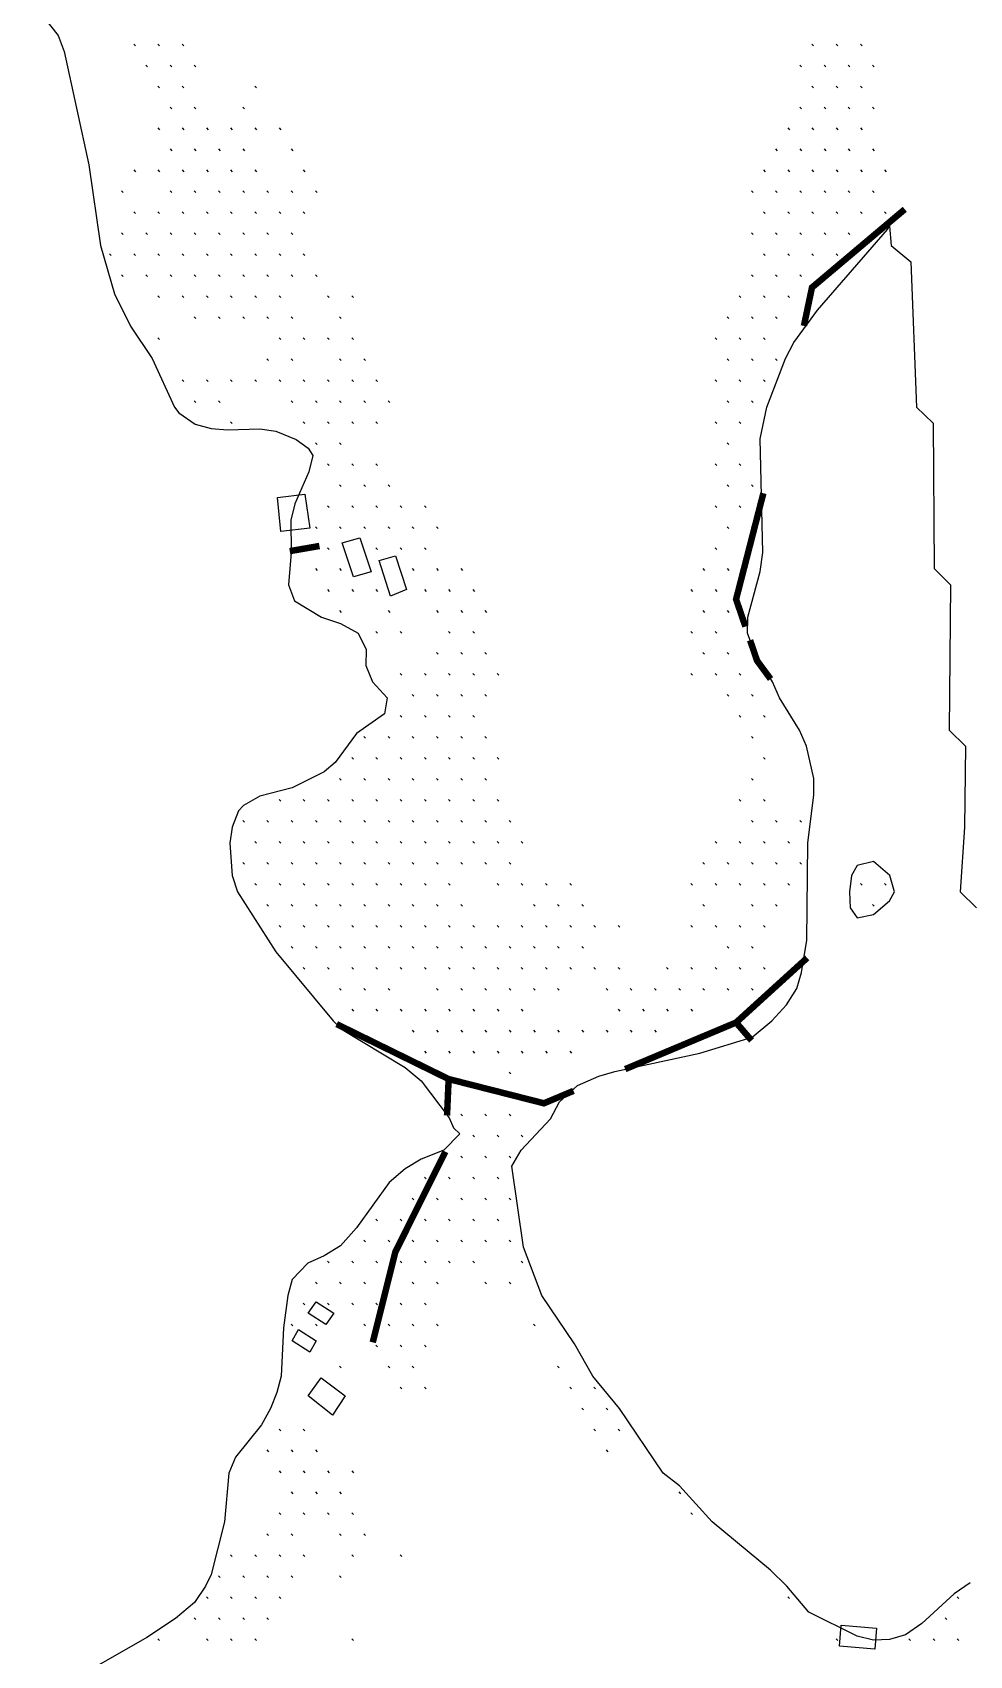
# Model space of a CAD drawing. Header units: millimetres. Extents: x -1 to 1201, y -1 to 901.
# Drawn here: x 320 to 436.1, y 532 to 733 of the extents above; entities that cross this region are included whole.
import ezdxf

# ---------------------------------------------------------------- set-up
doc = ezdxf.new("R2010")
doc.units = ezdxf.units.MM
doc.layers.add('ETCH', color=7, linetype='CONTINUOUS')
doc.layers.add('SCORE', color=5, linetype='CONTINUOUS')

msp = doc.modelspace()

# ---------------------------------------------------------------- linework, layer by layer
at = {"layer": 'ETCH'}
for points in [[(332.569, 731.527), (332.782, 731.315)], [(335.569, 731.527), (335.782, 731.315)], [(338.569, 731.527), (338.782, 731.315)], [(416.569, 731.527), (416.782, 731.315)], [(419.569, 731.527), (419.782, 731.315)], [(422.569, 731.527), (422.782, 731.315)], [(334.069, 728.929), (334.282, 728.717)], [(337.069, 728.929), (337.282, 728.717)], [(340.069, 728.929), (340.282, 728.717)], [(415.069, 728.929), (415.282, 728.717)], [(418.069, 728.929), (418.282, 728.717)], [(421.069, 728.929), (421.282, 728.717)], [(424.069, 728.929), (424.282, 728.717)], [(335.569, 726.331), (335.782, 726.119)], [(338.569, 726.331), (338.782, 726.119)], [(347.569, 726.331), (347.782, 726.119)], [(416.569, 726.331), (416.782, 726.119)], [(419.569, 726.331), (419.782, 726.119)], [(422.569, 726.331), (422.782, 726.119)], [(337.069, 723.733), (337.282, 723.521)], [(340.069, 723.733), (340.282, 723.521)], [(346.069, 723.733), (346.282, 723.521)], [(415.069, 723.733), (415.282, 723.521)], [(418.069, 723.733), (418.282, 723.521)], [(421.069, 723.733), (421.282, 723.521)], [(424.069, 723.733), (424.282, 723.521)], [(335.569, 721.135), (335.782, 720.923)], [(338.569, 721.135), (338.782, 720.923)], [(341.569, 721.135), (341.782, 720.923)], [(344.569, 721.135), (344.782, 720.923)], [(347.569, 721.135), (347.782, 720.923)], [(350.569, 721.135), (350.782, 720.923)], [(413.569, 721.135), (413.782, 720.923)], [(416.569, 721.135), (416.782, 720.923)], [(419.569, 721.135), (419.782, 720.923)], [(422.569, 721.135), (422.782, 720.923)], [(337.069, 718.537), (337.282, 718.325)], [(340.069, 718.537), (340.282, 718.325)], [(343.069, 718.537), (343.282, 718.325)], [(346.069, 718.537), (346.282, 718.325)], [(352.069, 718.537), (352.282, 718.325)], [(412.069, 718.537), (412.282, 718.325)], [(415.069, 718.537), (415.282, 718.325)], [(418.069, 718.537), (418.282, 718.325)], [(421.069, 718.537), (421.282, 718.325)], [(424.069, 718.537), (424.282, 718.325)], [(332.569, 715.939), (332.782, 715.727)], [(335.569, 715.939), (335.782, 715.727)], [(338.569, 715.939), (338.782, 715.727)], [(341.569, 715.939), (341.782, 715.727)], [(344.569, 715.939), (344.782, 715.727)], [(347.569, 715.939), (347.782, 715.727)], [(353.569, 715.939), (353.782, 715.727)], [(410.569, 715.939), (410.782, 715.727)], [(413.569, 715.939), (413.782, 715.727)], [(416.569, 715.939), (416.782, 715.727)], [(419.569, 715.939), (419.782, 715.727)], [(422.569, 715.939), (422.782, 715.727)], [(425.569, 715.939), (425.782, 715.727)], [(331.069, 713.341), (331.282, 713.129)], [(337.069, 713.341), (337.282, 713.129)], [(340.069, 713.341), (340.282, 713.129)], [(343.069, 713.341), (343.282, 713.129)], [(346.069, 713.341), (346.282, 713.129)], [(349.069, 713.341), (349.282, 713.129)], [(352.069, 713.341), (352.282, 713.129)], [(355.069, 713.341), (355.282, 713.129)], [(409.069, 713.341), (409.282, 713.129)], [(412.069, 713.341), (412.282, 713.129)], [(415.069, 713.341), (415.282, 713.129)], [(418.069, 713.341), (418.282, 713.129)], [(421.069, 713.341), (421.282, 713.129)], [(424.069, 713.341), (424.282, 713.129)], [(332.569, 710.743), (332.782, 710.531)], [(335.569, 710.743), (335.782, 710.531)], [(338.569, 710.743), (338.782, 710.531)], [(341.569, 710.743), (341.782, 710.531)], [(344.569, 710.743), (344.782, 710.531)], [(347.569, 710.743), (347.782, 710.531)], [(350.569, 710.743), (350.782, 710.531)], [(353.569, 710.743), (353.782, 710.531)], [(410.569, 710.743), (410.782, 710.531)], [(413.569, 710.743), (413.782, 710.531)], [(416.569, 710.743), (416.782, 710.531)], [(419.569, 710.743), (419.782, 710.531)], [(422.569, 710.743), (422.782, 710.531)], [(425.569, 710.743), (425.782, 710.531)], [(331.069, 708.145), (331.282, 707.933)], [(334.069, 708.145), (334.282, 707.933)], [(337.069, 708.145), (337.282, 707.933)], [(340.069, 708.145), (340.282, 707.933)], [(343.069, 708.145), (343.282, 707.933)], [(346.069, 708.145), (346.282, 707.933)], [(349.069, 708.145), (349.282, 707.933)], [(352.069, 708.145), (352.282, 707.933)], [(409.069, 708.145), (409.282, 707.933)], [(412.069, 708.145), (412.282, 707.933)], [(415.069, 708.145), (415.282, 707.933)], [(418.069, 708.145), (418.282, 707.933)], [(421.069, 708.145), (421.282, 707.933)], [(329.569, 705.547), (329.782, 705.335)], [(332.569, 705.547), (332.782, 705.335)], [(335.569, 705.547), (335.782, 705.335)], [(338.569, 705.547), (338.782, 705.335)], [(341.569, 705.547), (341.782, 705.335)], [(344.569, 705.547), (344.782, 705.335)], [(347.569, 705.547), (347.782, 705.335)], [(350.569, 705.547), (350.782, 705.335)], [(353.569, 705.547), (353.782, 705.335)], [(410.569, 705.547), (410.782, 705.335)], [(413.569, 705.547), (413.782, 705.335)], [(416.569, 705.547), (416.782, 705.335)], [(419.569, 705.547), (419.782, 705.335)], [(331.069, 702.949), (331.282, 702.737)], [(334.069, 702.949), (334.282, 702.737)], [(337.069, 702.949), (337.282, 702.737)], [(340.069, 702.949), (340.282, 702.737)], [(343.069, 702.949), (343.282, 702.737)], [(346.069, 702.949), (346.282, 702.737)], [(349.069, 702.949), (349.282, 702.737)], [(352.069, 702.949), (352.282, 702.737)], [(355.069, 702.949), (355.282, 702.737)], [(409.069, 702.949), (409.282, 702.737)], [(412.069, 702.949), (412.282, 702.737)], [(415.069, 702.949), (415.282, 702.737)], [(335.569, 700.351), (335.782, 700.139)], [(338.569, 700.351), (338.782, 700.139)], [(341.569, 700.351), (341.782, 700.139)], [(344.569, 700.351), (344.782, 700.139)], [(347.569, 700.351), (347.782, 700.139)], [(350.569, 700.351), (350.782, 700.139)], [(356.569, 700.351), (356.782, 700.139)], [(359.569, 700.351), (359.782, 700.139)], [(407.569, 700.351), (407.782, 700.139)], [(410.569, 700.351), (410.782, 700.139)], [(413.569, 700.351), (413.782, 700.139)], [(340.069, 697.753), (340.282, 697.541)], [(343.069, 697.753), (343.282, 697.541)], [(346.069, 697.753), (346.282, 697.541)], [(349.069, 697.753), (349.282, 697.541)], [(352.069, 697.753), (352.282, 697.541)], [(358.069, 697.753), (358.282, 697.541)], [(406.069, 697.753), (406.282, 697.541)], [(409.069, 697.753), (409.282, 697.541)], [(412.069, 697.753), (412.282, 697.541)], [(335.569, 695.155), (335.782, 694.943)], [(350.569, 695.155), (350.782, 694.943)], [(353.569, 695.155), (353.782, 694.943)], [(356.569, 695.155), (356.782, 694.943)], [(359.569, 695.155), (359.782, 694.943)], [(404.569, 695.155), (404.782, 694.943)], [(407.569, 695.155), (407.782, 694.943)], [(410.569, 695.155), (410.782, 694.943)], [(349.069, 692.557), (349.282, 692.345)], [(352.069, 692.557), (352.282, 692.345)], [(358.069, 692.557), (358.282, 692.345)], [(361.069, 692.557), (361.282, 692.345)], [(406.069, 692.557), (406.282, 692.345)], [(409.069, 692.557), (409.282, 692.345)], [(412.069, 692.557), (412.282, 692.345)], [(338.569, 689.959), (338.782, 689.747)], [(341.569, 689.959), (341.782, 689.747)], [(344.569, 689.959), (344.782, 689.747)], [(347.569, 689.959), (347.782, 689.747)], [(350.569, 689.959), (350.782, 689.747)], [(353.569, 689.959), (353.782, 689.747)], [(356.569, 689.959), (356.782, 689.747)], [(359.569, 689.959), (359.782, 689.747)], [(362.569, 689.959), (362.782, 689.747)], [(404.569, 689.959), (404.782, 689.747)], [(407.569, 689.959), (407.782, 689.747)], [(410.569, 689.959), (410.782, 689.747)], [(340.069, 687.361), (340.282, 687.149)], [(343.069, 687.361), (343.282, 687.149)], [(352.069, 687.361), (352.282, 687.149)], [(355.069, 687.361), (355.282, 687.149)], [(358.069, 687.361), (358.282, 687.149)], [(361.069, 687.361), (361.282, 687.149)], [(364.069, 687.361), (364.282, 687.149)], [(406.069, 687.361), (406.282, 687.149)], [(409.069, 687.361), (409.282, 687.149)], [(344.569, 684.763), (344.782, 684.551)], [(353.569, 684.763), (353.782, 684.551)], [(356.569, 684.763), (356.782, 684.551)], [(359.569, 684.763), (359.782, 684.551)], [(362.569, 684.763), (362.782, 684.551)], [(404.569, 684.763), (404.782, 684.551)], [(407.569, 684.763), (407.782, 684.551)], [(355.069, 682.165), (355.282, 681.953)], [(358.069, 682.165), (358.282, 681.953)], [(406.069, 682.165), (406.282, 681.953)], [(356.569, 679.567), (356.782, 679.355)], [(359.569, 679.567), (359.782, 679.355)], [(362.569, 679.567), (362.782, 679.355)], [(404.569, 679.567), (404.782, 679.355)], [(407.569, 679.567), (407.782, 679.355)], [(358.069, 676.969), (358.282, 676.757)], [(361.069, 676.969), (361.282, 676.757)], [(364.069, 676.969), (364.282, 676.757)], [(406.069, 676.969), (406.282, 676.757)], [(409.069, 676.969), (409.282, 676.757)], [(356.569, 674.371), (356.782, 674.159)], [(359.569, 674.371), (359.782, 674.159)], [(362.569, 674.371), (362.782, 674.159)], [(365.569, 674.371), (365.782, 674.159)], [(368.569, 674.371), (368.782, 674.159)], [(404.569, 674.371), (404.782, 674.159)], [(407.569, 674.371), (407.782, 674.159)], [(355.069, 671.773), (355.282, 671.561)], [(358.069, 671.773), (358.282, 671.561)], [(361.069, 671.773), (361.282, 671.561)], [(364.069, 671.773), (364.282, 671.561)], [(367.069, 671.773), (367.282, 671.561)], [(370.069, 671.773), (370.282, 671.561)], [(406.069, 671.773), (406.282, 671.561)], [(409.069, 671.773), (409.282, 671.561)], [(353.569, 669.175), (353.782, 668.963)], [(356.569, 669.175), (356.782, 668.963)], [(362.569, 669.175), (362.782, 668.963)], [(365.569, 669.175), (365.782, 668.963)], [(368.569, 669.175), (368.782, 668.963)], [(404.569, 669.175), (404.782, 668.963)], [(355.069, 666.577), (355.282, 666.365)], [(358.069, 666.577), (358.282, 666.365)], [(367.069, 666.577), (367.282, 666.365)], [(370.069, 666.577), (370.282, 666.365)], [(373.069, 666.577), (373.282, 666.365)], [(403.069, 666.577), (403.282, 666.365)], [(406.069, 666.577), (406.282, 666.365)], [(356.569, 663.979), (356.782, 663.767)], [(359.569, 663.979), (359.782, 663.767)], [(362.569, 663.979), (362.782, 663.767)], [(368.569, 663.979), (368.782, 663.767)], [(371.569, 663.979), (371.782, 663.767)], [(374.569, 663.979), (374.782, 663.767)], [(401.569, 663.979), (401.782, 663.767)], [(404.569, 663.979), (404.782, 663.767)], [(358.069, 661.381), (358.282, 661.169)], [(364.069, 661.381), (364.282, 661.169)], [(370.069, 661.381), (370.282, 661.169)], [(373.069, 661.381), (373.282, 661.169)], [(376.069, 661.381), (376.282, 661.169)], [(403.069, 661.381), (403.282, 661.169)], [(406.069, 661.381), (406.282, 661.169)], [(362.569, 658.783), (362.782, 658.571)], [(365.569, 658.783), (365.782, 658.571)], [(371.569, 658.783), (371.782, 658.571)], [(374.569, 658.783), (374.782, 658.571)], [(401.569, 658.783), (401.782, 658.571)], [(404.569, 658.783), (404.782, 658.571)], [(370.069, 656.185), (370.282, 655.973)], [(373.069, 656.185), (373.282, 655.973)], [(376.069, 656.185), (376.282, 655.973)], [(403.069, 656.185), (403.282, 655.973)], [(406.069, 656.185), (406.282, 655.973)], [(365.569, 653.587), (365.782, 653.375)], [(368.569, 653.587), (368.782, 653.375)], [(371.569, 653.587), (371.782, 653.375)], [(374.569, 653.587), (374.782, 653.375)], [(377.569, 653.587), (377.782, 653.375)], [(401.569, 653.587), (401.782, 653.375)], [(404.569, 653.587), (404.782, 653.375)], [(407.569, 653.587), (407.782, 653.375)], [(367.069, 650.989), (367.282, 650.777)], [(370.069, 650.989), (370.282, 650.777)], [(373.069, 650.989), (373.282, 650.777)], [(376.069, 650.989), (376.282, 650.777)], [(406.069, 650.989), (406.282, 650.777)], [(409.069, 650.989), (409.282, 650.777)], [(365.569, 648.391), (365.782, 648.179)], [(368.569, 648.391), (368.782, 648.179)], [(371.569, 648.391), (371.782, 648.179)], [(374.569, 648.391), (374.782, 648.179)], [(407.569, 648.391), (407.782, 648.179)], [(410.569, 648.391), (410.782, 648.179)], [(361.069, 645.793), (361.282, 645.581)], [(364.069, 645.793), (364.282, 645.581)], [(367.069, 645.793), (367.282, 645.581)], [(370.069, 645.793), (370.282, 645.581)], [(373.069, 645.793), (373.282, 645.581)], [(376.069, 645.793), (376.282, 645.581)], [(409.069, 645.793), (409.282, 645.581)], [(359.569, 643.195), (359.782, 642.983)], [(362.569, 643.195), (362.782, 642.983)], [(365.569, 643.195), (365.782, 642.983)], [(368.569, 643.195), (368.782, 642.983)], [(371.569, 643.195), (371.782, 642.983)], [(374.569, 643.195), (374.782, 642.983)], [(377.569, 643.195), (377.782, 642.983)], [(410.569, 643.195), (410.782, 642.983)], [(358.069, 640.597), (358.282, 640.385)], [(361.069, 640.597), (361.282, 640.385)], [(364.069, 640.597), (364.282, 640.385)], [(367.069, 640.597), (367.282, 640.385)], [(370.069, 640.597), (370.282, 640.385)], [(373.069, 640.597), (373.282, 640.385)], [(376.069, 640.597), (376.282, 640.385)], [(409.069, 640.597), (409.282, 640.385)], [(350.569, 637.999), (350.782, 637.787)], [(353.569, 637.999), (353.782, 637.787)], [(356.569, 637.999), (356.782, 637.787)], [(359.569, 637.999), (359.782, 637.787)], [(362.569, 637.999), (362.782, 637.787)], [(365.569, 637.999), (365.782, 637.787)], [(368.569, 637.999), (368.782, 637.787)], [(371.569, 637.999), (371.782, 637.787)], [(374.569, 637.999), (374.782, 637.787)], [(377.569, 637.999), (377.782, 637.787)], [(407.569, 637.999), (407.782, 637.787)], [(410.569, 637.999), (410.782, 637.787)], [(346.069, 635.401), (346.282, 635.189)], [(349.069, 635.401), (349.282, 635.189)], [(352.069, 635.401), (352.282, 635.189)], [(355.069, 635.401), (355.282, 635.189)], [(358.069, 635.401), (358.282, 635.189)], [(361.069, 635.401), (361.282, 635.189)], [(364.069, 635.401), (364.282, 635.189)], [(367.069, 635.401), (367.282, 635.189)], [(370.069, 635.401), (370.282, 635.189)], [(373.069, 635.401), (373.282, 635.189)], [(376.069, 635.401), (376.282, 635.189)], [(379.069, 635.401), (379.282, 635.189)], [(409.069, 635.401), (409.282, 635.189)], [(412.069, 635.401), (412.282, 635.189)], [(415.069, 635.401), (415.282, 635.189)], [(347.569, 632.803), (347.782, 632.591)], [(350.569, 632.803), (350.782, 632.591)], [(353.569, 632.803), (353.782, 632.591)], [(356.569, 632.803), (356.782, 632.591)], [(359.569, 632.803), (359.782, 632.591)], [(362.569, 632.803), (362.782, 632.591)], [(365.569, 632.803), (365.782, 632.591)], [(368.569, 632.803), (368.782, 632.591)], [(371.569, 632.803), (371.782, 632.591)], [(374.569, 632.803), (374.782, 632.591)], [(377.569, 632.803), (377.782, 632.591)], [(380.569, 632.803), (380.782, 632.591)], [(404.569, 632.803), (404.782, 632.591)], [(407.569, 632.803), (407.782, 632.591)], [(410.569, 632.803), (410.782, 632.591)], [(413.569, 632.803), (413.782, 632.591)], [(346.069, 630.205), (346.282, 629.993)], [(349.069, 630.205), (349.282, 629.993)], [(352.069, 630.205), (352.282, 629.993)], [(355.069, 630.205), (355.282, 629.993)], [(358.069, 630.205), (358.282, 629.993)], [(361.069, 630.205), (361.282, 629.993)], [(364.069, 630.205), (364.282, 629.993)], [(367.069, 630.205), (367.282, 629.993)], [(370.069, 630.205), (370.282, 629.993)], [(373.069, 630.205), (373.282, 629.993)], [(376.069, 630.205), (376.282, 629.993)], [(379.069, 630.205), (379.282, 629.993)], [(403.069, 630.205), (403.282, 629.993)], [(406.069, 630.205), (406.282, 629.993)], [(409.069, 630.205), (409.282, 629.993)], [(412.069, 630.205), (412.282, 629.993)], [(415.069, 630.205), (415.282, 629.993)], [(347.569, 627.607), (347.782, 627.395)], [(350.569, 627.607), (350.782, 627.395)], [(353.569, 627.607), (353.782, 627.395)], [(356.569, 627.607), (356.782, 627.395)], [(359.569, 627.607), (359.782, 627.395)], [(362.569, 627.607), (362.782, 627.395)], [(365.569, 627.607), (365.782, 627.395)], [(368.569, 627.607), (368.782, 627.395)], [(371.569, 627.607), (371.782, 627.395)], [(377.569, 627.607), (377.782, 627.395)], [(380.569, 627.607), (380.782, 627.395)], [(383.569, 627.607), (383.782, 627.395)], [(386.569, 627.607), (386.782, 627.395)], [(401.569, 627.607), (401.782, 627.395)], [(404.569, 627.607), (404.782, 627.395)], [(407.569, 627.607), (407.782, 627.395)], [(410.569, 627.607), (410.782, 627.395)], [(413.569, 627.607), (413.782, 627.395)], [(422.569, 627.607), (422.782, 627.395)], [(425.569, 627.607), (425.782, 627.395)], [(349.069, 625.009), (349.282, 624.797)], [(352.069, 625.009), (352.282, 624.797)], [(355.069, 625.009), (355.282, 624.797)], [(358.069, 625.009), (358.282, 624.797)], [(361.069, 625.009), (361.282, 624.797)], [(364.069, 625.009), (364.282, 624.797)], [(367.069, 625.009), (367.282, 624.797)], [(370.069, 625.009), (370.282, 624.797)], [(373.069, 625.009), (373.282, 624.797)], [(382.069, 625.009), (382.282, 624.797)], [(385.069, 625.009), (385.282, 624.797)], [(388.069, 625.009), (388.282, 624.797)], [(403.069, 625.009), (403.282, 624.797)], [(409.069, 625.009), (409.282, 624.797)], [(412.069, 625.009), (412.282, 624.797)], [(424.069, 625.009), (424.282, 624.797)], [(350.569, 622.411), (350.782, 622.199)], [(353.569, 622.411), (353.782, 622.199)], [(356.569, 622.411), (356.782, 622.199)], [(359.569, 622.411), (359.782, 622.199)], [(362.569, 622.411), (362.782, 622.199)], [(365.569, 622.411), (365.782, 622.199)], [(368.569, 622.411), (368.782, 622.199)], [(371.569, 622.411), (371.782, 622.199)], [(374.569, 622.411), (374.782, 622.199)], [(377.569, 622.411), (377.782, 622.199)], [(380.569, 622.411), (380.782, 622.199)], [(383.569, 622.411), (383.782, 622.199)], [(386.569, 622.411), (386.782, 622.199)], [(389.569, 622.411), (389.782, 622.199)], [(392.569, 622.411), (392.782, 622.199)], [(401.569, 622.411), (401.782, 622.199)], [(404.569, 622.411), (404.782, 622.199)], [(407.569, 622.411), (407.782, 622.199)], [(410.569, 622.411), (410.782, 622.199)], [(352.069, 619.813), (352.282, 619.601)], [(355.069, 619.813), (355.282, 619.601)], [(358.069, 619.813), (358.282, 619.601)], [(361.069, 619.813), (361.282, 619.601)], [(364.069, 619.813), (364.282, 619.601)], [(367.069, 619.813), (367.282, 619.601)], [(370.069, 619.813), (370.282, 619.601)], [(373.069, 619.813), (373.282, 619.601)], [(376.069, 619.813), (376.282, 619.601)], [(379.069, 619.813), (379.282, 619.601)], [(382.069, 619.813), (382.282, 619.601)], [(385.069, 619.813), (385.282, 619.601)], [(388.069, 619.813), (388.282, 619.601)], [(406.069, 619.813), (406.282, 619.601)], [(409.069, 619.813), (409.282, 619.601)], [(353.569, 617.215), (353.782, 617.003)], [(356.569, 617.215), (356.782, 617.003)], [(359.569, 617.215), (359.782, 617.003)], [(362.569, 617.215), (362.782, 617.003)], [(365.569, 617.215), (365.782, 617.003)], [(368.569, 617.215), (368.782, 617.003)], [(371.569, 617.215), (371.782, 617.003)], [(374.569, 617.215), (374.782, 617.003)], [(377.569, 617.215), (377.782, 617.003)], [(380.569, 617.215), (380.782, 617.003)], [(383.569, 617.215), (383.782, 617.003)], [(386.569, 617.215), (386.782, 617.003)], [(389.569, 617.215), (389.782, 617.003)], [(392.569, 617.215), (392.782, 617.003)], [(398.569, 617.215), (398.782, 617.003)], [(401.569, 617.215), (401.782, 617.003)], [(404.569, 617.215), (404.782, 617.003)], [(407.569, 617.215), (407.782, 617.003)], [(410.569, 617.215), (410.782, 617.003)], [(358.069, 614.617), (358.282, 614.405)], [(361.069, 614.617), (361.282, 614.405)], [(364.069, 614.617), (364.282, 614.405)], [(370.069, 614.617), (370.282, 614.405)], [(373.069, 614.617), (373.282, 614.405)], [(376.069, 614.617), (376.282, 614.405)], [(379.069, 614.617), (379.282, 614.405)], [(382.069, 614.617), (382.282, 614.405)], [(385.069, 614.617), (385.282, 614.405)], [(391.069, 614.617), (391.282, 614.405)], [(394.069, 614.617), (394.282, 614.405)], [(397.069, 614.617), (397.282, 614.405)], [(400.069, 614.617), (400.282, 614.405)], [(403.069, 614.617), (403.282, 614.405)], [(406.069, 614.617), (406.282, 614.405)], [(409.069, 614.617), (409.282, 614.405)], [(359.569, 612.019), (359.782, 611.807)], [(362.569, 612.019), (362.782, 611.807)], [(365.569, 612.019), (365.782, 611.807)], [(368.569, 612.019), (368.782, 611.807)], [(371.569, 612.019), (371.782, 611.807)], [(374.569, 612.019), (374.782, 611.807)], [(377.569, 612.019), (377.782, 611.807)], [(380.569, 612.019), (380.782, 611.807)], [(392.569, 612.019), (392.782, 611.807)], [(395.569, 612.019), (395.782, 611.807)], [(398.569, 612.019), (398.782, 611.807)], [(401.569, 612.019), (401.782, 611.807)], [(367.069, 609.421), (367.282, 609.209)], [(370.069, 609.421), (370.282, 609.209)], [(373.069, 609.421), (373.282, 609.209)], [(376.069, 609.421), (376.282, 609.209)], [(379.069, 609.421), (379.282, 609.209)], [(382.069, 609.421), (382.282, 609.209)], [(385.069, 609.421), (385.282, 609.209)], [(388.069, 609.421), (388.282, 609.209)], [(391.069, 609.421), (391.282, 609.209)], [(394.069, 609.421), (394.282, 609.209)], [(397.069, 609.421), (397.282, 609.209)], [(368.569, 606.823), (368.782, 606.611)], [(371.569, 606.823), (371.782, 606.611)], [(374.569, 606.823), (374.782, 606.611)], [(377.569, 606.823), (377.782, 606.611)], [(380.569, 606.823), (380.782, 606.611)], [(383.569, 606.823), (383.782, 606.611)], [(386.569, 606.823), (386.782, 606.611)], [(379.069, 604.225), (379.282, 604.013)], [(373.069, 599.029), (373.282, 598.817)], [(376.069, 599.029), (376.282, 598.817)], [(379.069, 599.029), (379.282, 598.817)], [(374.569, 596.431), (374.782, 596.219)], [(377.569, 596.431), (377.782, 596.219)], [(380.569, 596.431), (380.782, 596.219)], [(373.069, 593.833), (373.282, 593.621)], [(376.069, 593.833), (376.282, 593.621)], [(379.069, 593.833), (379.282, 593.621)], [(368.569, 591.235), (368.782, 591.023)], [(371.569, 591.235), (371.782, 591.023)], [(374.569, 591.235), (374.782, 591.023)], [(377.569, 591.235), (377.782, 591.023)], [(367.069, 588.637), (367.282, 588.425)], [(370.069, 588.637), (370.282, 588.425)], [(373.069, 588.637), (373.282, 588.425)], [(376.069, 588.637), (376.282, 588.425)], [(379.069, 588.637), (379.282, 588.425)], [(362.569, 586.039), (362.782, 585.827)], [(365.569, 586.039), (365.782, 585.827)], [(368.569, 586.039), (368.782, 585.827)], [(371.569, 586.039), (371.782, 585.827)], [(374.569, 586.039), (374.782, 585.827)], [(377.569, 586.039), (377.782, 585.827)], [(361.069, 583.441), (361.282, 583.229)], [(364.069, 583.441), (364.282, 583.229)], [(367.069, 583.441), (367.282, 583.229)], [(370.069, 583.441), (370.282, 583.229)], [(373.069, 583.441), (373.282, 583.229)], [(376.069, 583.441), (376.282, 583.229)], [(379.069, 583.441), (379.282, 583.229)], [(356.569, 580.843), (356.782, 580.631)], [(359.569, 580.843), (359.782, 580.631)], [(362.569, 580.843), (362.782, 580.631)], [(365.569, 580.843), (365.782, 580.631)], [(368.569, 580.843), (368.782, 580.631)], [(371.569, 580.843), (371.782, 580.631)], [(374.569, 580.843), (374.782, 580.631)], [(380.569, 580.843), (380.782, 580.631)], [(355.069, 578.245), (355.282, 578.033)], [(358.069, 578.245), (358.282, 578.033)], [(361.069, 578.245), (361.282, 578.033)], [(364.069, 578.245), (364.282, 578.033)], [(367.069, 578.245), (367.282, 578.033)], [(370.069, 578.245), (370.282, 578.033)], [(376.069, 578.245), (376.282, 578.033)], [(379.069, 578.245), (379.282, 578.033)], [(353.569, 575.647), (353.782, 575.435)], [(356.569, 575.647), (356.782, 575.435)], [(359.569, 575.647), (359.782, 575.435)], [(362.569, 575.647), (362.782, 575.435)], [(365.569, 575.647), (365.782, 575.435)], [(368.569, 575.647), (368.782, 575.435)], [(352.069, 573.049), (352.282, 572.837)], [(355.069, 573.049), (355.282, 572.837)], [(361.069, 573.049), (361.282, 572.837)], [(364.069, 573.049), (364.282, 572.837)], [(367.069, 573.049), (367.282, 572.837)], [(370.069, 573.049), (370.282, 572.837)], [(382.069, 573.049), (382.282, 572.837)], [(362.569, 570.451), (362.782, 570.239)], [(365.569, 570.451), (365.782, 570.239)], [(368.569, 570.451), (368.782, 570.239)], [(358.069, 567.853), (358.282, 567.641)], [(364.069, 567.853), (364.282, 567.641)], [(367.069, 567.853), (367.282, 567.641)], [(385.069, 567.853), (385.282, 567.641)], [(365.569, 565.255), (365.782, 565.043)], [(368.569, 565.255), (368.782, 565.043)], [(386.569, 565.255), (386.782, 565.043)], [(389.569, 565.255), (389.782, 565.043)], [(388.069, 562.657), (388.282, 562.445)], [(391.069, 562.657), (391.282, 562.445)], [(350.569, 560.059), (350.782, 559.847)], [(353.569, 560.059), (353.782, 559.847)], [(389.569, 560.059), (389.782, 559.847)], [(392.569, 560.059), (392.782, 559.847)], [(349.069, 557.461), (349.282, 557.249)], [(352.069, 557.461), (352.282, 557.249)], [(355.069, 557.461), (355.282, 557.249)], [(391.069, 557.461), (391.282, 557.249)], [(350.569, 554.863), (350.782, 554.651)], [(353.569, 554.863), (353.782, 554.651)], [(356.569, 554.863), (356.782, 554.651)], [(359.569, 554.863), (359.782, 554.651)], [(352.069, 552.265), (352.282, 552.053)], [(355.069, 552.265), (355.282, 552.053)], [(358.069, 552.265), (358.282, 552.053)], [(400.069, 552.265), (400.282, 552.053)], [(350.569, 549.667), (350.782, 549.455)], [(353.569, 549.667), (353.782, 549.455)], [(356.569, 549.667), (356.782, 549.455)], [(359.569, 549.667), (359.782, 549.455)], [(401.569, 549.667), (401.782, 549.455)], [(349.069, 547.069), (349.282, 546.857)], [(352.069, 547.069), (352.282, 546.857)], [(358.069, 547.069), (358.282, 546.857)], [(361.069, 547.069), (361.282, 546.857)], [(344.569, 544.471), (344.782, 544.259)], [(347.569, 544.471), (347.782, 544.259)], [(350.569, 544.471), (350.782, 544.259)], [(353.569, 544.471), (353.782, 544.259)], [(359.569, 544.471), (359.782, 544.259)], [(365.569, 544.471), (365.782, 544.259)], [(343.069, 541.873), (343.282, 541.661)], [(346.069, 541.873), (346.282, 541.661)], [(349.069, 541.873), (349.282, 541.661)], [(352.069, 541.873), (352.282, 541.661)], [(358.069, 541.873), (358.282, 541.661)], [(341.569, 539.275), (341.782, 539.063)], [(344.569, 539.275), (344.782, 539.063)], [(347.569, 539.275), (347.782, 539.063)], [(350.569, 539.275), (350.782, 539.063)], [(413.569, 539.275), (413.782, 539.063)], [(434.569, 539.275), (434.782, 539.063)], [(340.069, 536.677), (340.282, 536.465)], [(343.069, 536.677), (343.282, 536.465)], [(346.069, 536.677), (346.282, 536.465)], [(349.069, 536.677), (349.282, 536.465)], [(433.069, 536.677), (433.282, 536.465)], [(335.569, 534.079), (335.782, 533.867)], [(341.569, 534.079), (341.782, 533.867)], [(344.569, 534.079), (344.782, 533.867)], [(347.569, 534.079), (347.782, 533.867)], [(359.569, 534.079), (359.782, 533.867)], [(419.569, 534.079), (419.782, 533.867)], [(428.569, 534.079), (428.782, 533.867)], [(431.569, 534.079), (431.782, 533.867)], [(434.569, 534.079), (434.782, 533.867)]]:
    msp.add_lwpolyline(points, dxfattribs=at)
at = {"layer": 'ETCH', "const_width": 0.8}
for points in [[(428.071, 711.072), (416.575, 701.385), (415.575, 696.635)], [(410.555, 675.916), (407.175, 662.785), (408.331, 659.407)], [(351.895, 668.745), (355.575, 669.385)], [(408.909, 657.718), (409.775, 655.185), (411.447, 652.913)], [(415.975, 618.385), (407.175, 610.385), (393.445, 604.616)], [(387.037, 601.923), (383.375, 600.385), (371.575, 603.385), (357.709, 610.185)], [(409.095, 608.165), (407.175, 610.385)], [(371.375, 598.885), (371.575, 603.385)], [(362.175, 570.785), (364.975, 581.985), (371.175, 594.385)]]:
    msp.add_lwpolyline(points, dxfattribs=at)
at = {"layer": 'ETCH'}
for points in [[(350.375, 675.385), (353.775, 675.785), (354.375, 671.585), (350.775, 671.185)], [(358.375, 669.785), (360.575, 670.385), (361.975, 666.185), (359.775, 665.585)], [(362.975, 667.585), (364.975, 668.185), (366.375, 663.985), (364.375, 663.185)], [(354.175, 574.385), (355.175, 575.785), (357.375, 574.385), (356.375, 572.985)], [(352.175, 570.985), (352.975, 572.385), (355.175, 570.985), (354.375, 569.585)], [(355.775, 566.385), (358.775, 564.185), (357.175, 561.785), (354.175, 564.185)], [(419.975, 533.185), (420.175, 535.785), (424.575, 535.385), (424.375, 532.785)]]:
    msp.add_lwpolyline(points, close=True, dxfattribs=at)
at = {"layer": 'SCORE'}
for points in [[(320.028, 736.585), (323.227, 732.585), (323.94, 730.585), (327.01, 716.585), (328.45, 706.585), (330.201, 700.585), (332.172, 696.585), (334.835, 692.585), (337.609, 686.585), (338.175, 685.867), (340.175, 684.455), (342.175, 683.944), (344.175, 683.765), (348.175, 683.894), (350.175, 683.588), (352.679, 682.585), (354.175, 681.5), (354.774, 680.585), (354.25, 678.585), (352.515, 674.585), (352.017, 672.585), (352.091, 668.585), (351.737, 664.585), (352.493, 662.585), (355.817, 660.585), (358.175, 659.769), (360.357, 658.585), (361.373, 656.585), (361.32, 654.585), (362.125, 652.585), (363.975, 650.585), (363.622, 648.585), (360.175, 646.161), (357.541, 642.585), (356.175, 641.439), (352.175, 639.424), (348.175, 638.414), (346.175, 637.269), (345.546, 636.585), (344.761, 634.585), (344.484, 632.585), (344.779, 628.585), (345.442, 626.585), (350.175, 619.121), (357.28, 610.585), (358.175, 609.652), (366.175, 604.826), (368.175, 603.175), (371.642, 598.585), (372.175, 597.359), (372.968, 596.585), (370.966, 594.585), (368.175, 593.487), (366.175, 592.256), (364.228, 590.585), (360.175, 584.975), (358.175, 582.747), (356.175, 581.498), (354.151, 580.585), (352.209, 578.585), (351.66, 576.585), (351.102, 572.585), (350.82, 566.585), (350.279, 564.585), (349.526, 562.585), (348.405, 560.585), (345.187, 556.585), (344.346, 554.585), (343.816, 548.585), (342.175, 542.039), (341.473, 540.585), (340.082, 538.585), (337.746, 536.585), (334.175, 534.248), (324.175, 528.498)], [(436.175, 540.998), (434.175, 539.653), (430.175, 535.984), (428.175, 534.592), (426.175, 533.991), (424.175, 533.907), (422.175, 534.414), (416.175, 537.401), (413.473, 540.585), (411.427, 542.585), (404.201, 548.585), (400.175, 553.026), (398.153, 554.585), (392.752, 562.585), (389.433, 566.585), (387.166, 570.585), (383.132, 576.585), (380.853, 582.585), (379.41, 592.585), (380.55, 594.585), (384.175, 598.45), (385.316, 600.585), (387.529, 602.585), (390.175, 603.737), (392.175, 604.317), (402.687, 606.585), (409.151, 608.585), (411.61, 610.585), (413.411, 612.585), (414.7, 614.585), (415.287, 616.585), (415.94, 620.585), (416.055, 632.585), (416.814, 638.585), (416.788, 640.585), (415.88, 644.585), (415.013, 646.585), (412.538, 650.585), (411.695, 652.585), (409.35, 656.585), (408.57, 658.585), (408.613, 660.585), (410.175, 666.24), (410.499, 668.585), (410.175, 682.654), (410.971, 686.585), (413.285, 692.585), (414.337, 694.585), (417.25, 698.585), (425.922, 708.585), (426.175, 708.996), (426.403, 706.585), (428.832, 704.585), (429.52, 686.585), (431.59, 684.585), (431.697, 666.585), (433.725, 664.585), (433.559, 646.585), (435.584, 644.585), (435.465, 634.585), (434.943, 626.585), (436.941, 624.585)]]:
    msp.add_lwpolyline(points, dxfattribs=at)
msp.add_lwpolyline([(422.175, 629.826), (421.46, 628.585), (421.214, 626.585), (421.3, 624.585), (422.175, 623.355), (424.175, 623.773), (426.175, 625.45), (426.788, 626.585), (426.199, 628.585), (424.175, 630.325)], close=True, dxfattribs=at)

doc.saveas('drawing.dxf')
